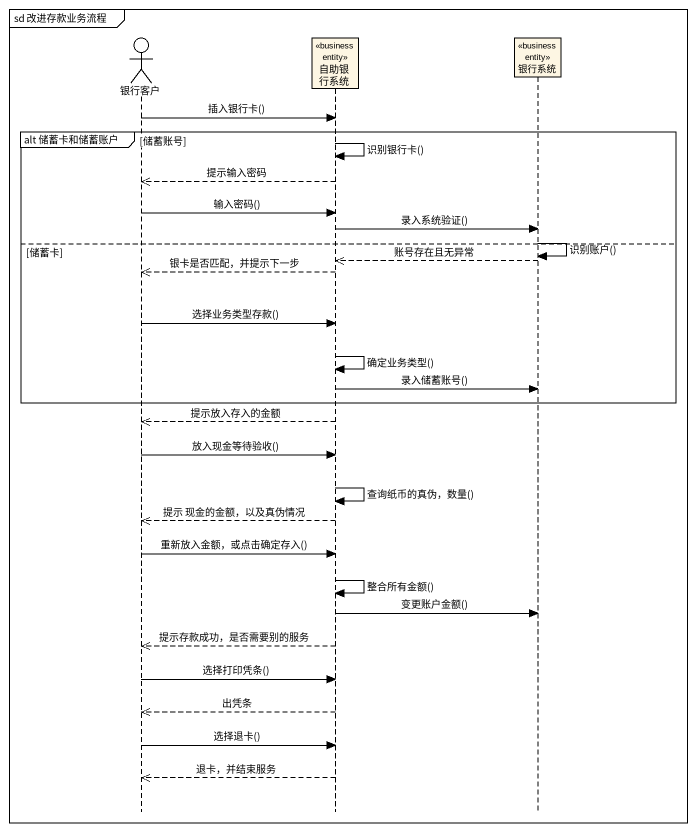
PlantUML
@startuml
mainframe sd 改进存款业务流程
hide footbox
actor 银行客户
participant 自助银行系统 <<business entity>>
participant 银行系统 <<business entity>>

银行客户 -> 自助银行系统 : 插入银行卡()
group alt 储蓄卡和储蓄账户 [储蓄账号]
  自助银行系统 -> 自助银行系统 : 识别银行卡()
  自助银行系统 -->> 银行客户 : 提示输入密码
  银行客户 -> 自助银行系统 : 输入密码()
  自助银行系统 -> 银行系统 : 录入系统验证()
  银行系统 -> 银行系统 : 识别账户()
else 储蓄卡
  银行系统 -->> 自助银行系统 : 账号存在且无异常
  自助银行系统 -->> 银行客户 : 银卡是否匹配，并提示下一步
  银行客户 -> 自助银行系统 : 选择业务类型存款()
  自助银行系统 -> 自助银行系统 : 确定业务类型()
  自助银行系统 -> 银行系统 : 录入储蓄账号()
end
自助银行系统 -->> 银行客户 : 提示放入存入的金额
银行客户 -> 自助银行系统 : 放入现金等待验收()
自助银行系统 -> 自助银行系统 : 查询纸币的真伪，数量()
自助银行系统 -->> 银行客户 : 提示 现金的金额，以及真伪情况
银行客户 -> 自助银行系统 : 重新放入金额，或点击确定存入()
自助银行系统 -> 自助银行系统 : 整合所有金额()
自助银行系统 -> 银行系统 : 变更账户金额()
自助银行系统 -->> 银行客户 : 提示存款成功，是否需要别的服务
银行客户 -> 自助银行系统 : 选择打印凭条()
自助银行系统 -->> 银行客户 : 出凭条
银行客户 -> 自助银行系统 : 选择退卡()
自助银行系统 -->> 银行客户 : 退卡，并结束服务
@enduml
